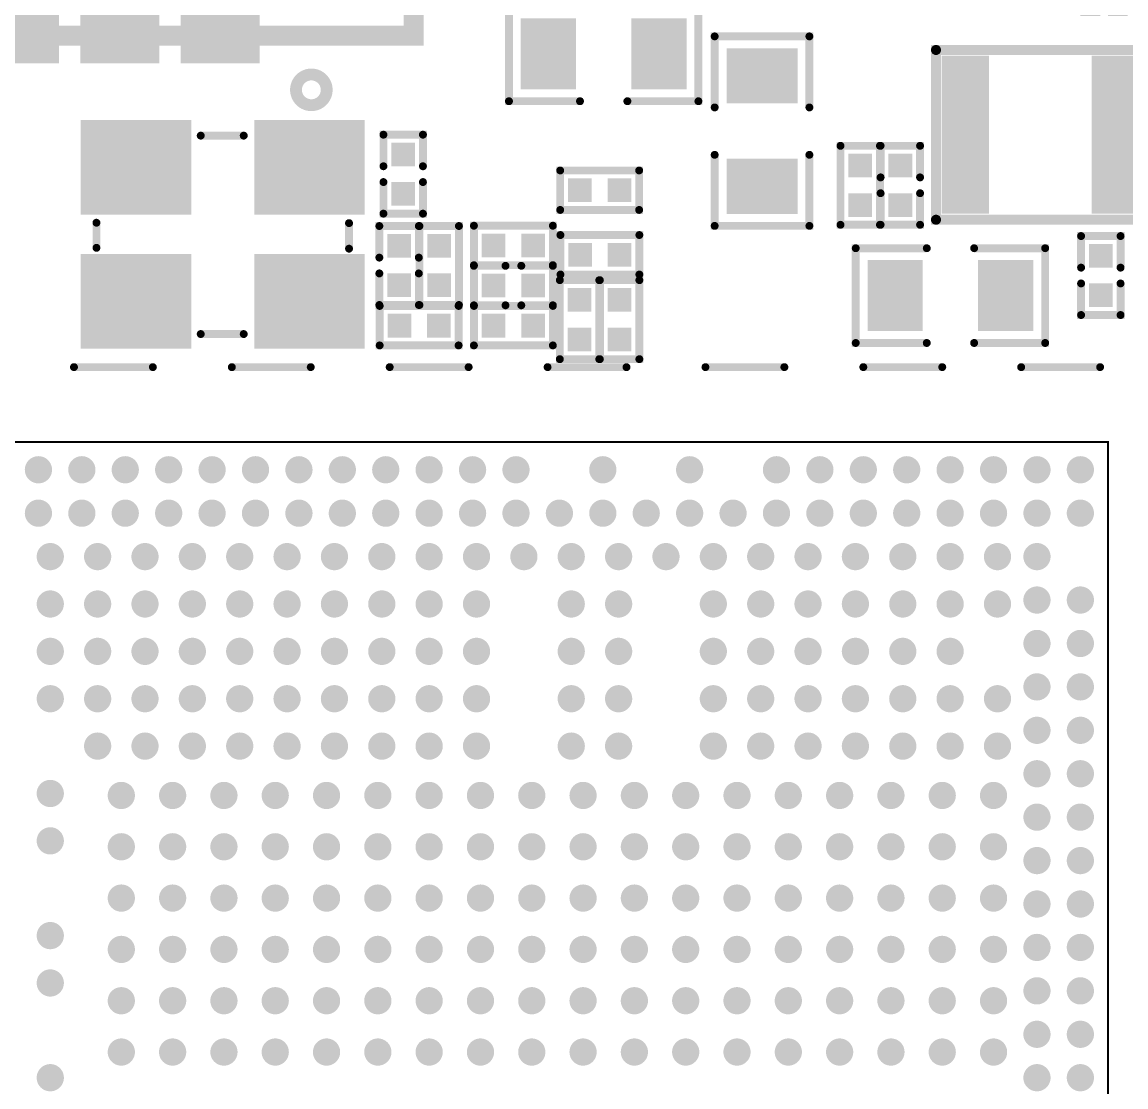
# Model space of a CAD drawing. Extents: x 109.4 to 149.6, y 97.5 to 152.5.
# Drawn here: x 124.38 to 138.36, y 124.86 to 138.34 of the extents above; entities that cross this region are included whole.
import ezdxf

# ---------------------------------------------------------------- set-up
doc = ezdxf.new("R2010")
doc.units = 0
doc.header["$MEASUREMENT"] = 0
doc.layers.get('0').update_dxf_attribs({"linetype": 'CONTINUOUS'})
for name, color, linetype in [('DRIL_NPLTE_THRU_01', 3, 'CONTINUOUS'), ('DRIL_NPLTE_THRU_02', 171, 'CONTINUOUS'), ('DRIL_NPLTE_THRU_03', 34, 'CONTINUOUS'), ('DRIL_NPLTE_THRU_04', 1, 'CONTINUOUS'), ('DRIL_NPLTE_THRU_05', 171, 'CONTINUOUS'), ('DRIL_NPLTE_THRU_06', 136, 'CONTINUOUS'), ('DRIL_NPLTE_THRU_07', 216, 'CONTINUOUS'), ('DRIL_NPLTE_THRU_08', 2, 'CONTINUOUS'), ('DRIL_NPLTE_THRU_09', 6, 'CONTINUOUS'), ('DRIL_NPLTE_THRU_10', 106, 'CONTINUOUS'), ('DRIL_NPLTE_THRU_11', 171, 'CONTINUOUS'), ('DRIL_NPLTE_THRU_12', 176, 'CONTINUOUS'), ('DRIL_PLTE_THRU_01', 3, 'CONTINUOUS'), ('DRIL_PLTE_THRU_02', 171, 'CONTINUOUS'), ('DRIL_PLTE_THRU_03', 34, 'CONTINUOUS'), ('DRIL_PLTE_THRU_04', 1, 'CONTINUOUS'), ('DRIL_PLTE_THRU_05', 171, 'CONTINUOUS'), ('DRIL_PLTE_THRU_06', 136, 'CONTINUOUS'), ('DRIL_PLTE_THRU_07', 216, 'CONTINUOUS'), ('DRIL_PLTE_THRU_08', 2, 'CONTINUOUS'), ('DRIL_PLTE_THRU_09', 6, 'CONTINUOUS'), ('DRIL_PLTE_THRU_10', 106, 'CONTINUOUS'), ('DRIL_PLTE_THRU_11', 171, 'CONTINUOUS'), ('DRIL_PLTE_THRU_12', 176, 'CONTINUOUS'), ('PADS_BOT', 5, 'CONTINUOUS'), ('PADS_INNER', 96, 'CONTINUOUS'), ('PADS_TOP', 96, 'CONTINUOUS'), ('PADS_XR_121', 254, 'CONTINUOUS'), ('PADS_XR_123', 3, 'CONTINUOUS'), ('PART_TOP_2DLINE_00', 254, 'CONTINUOUS'), ('PART_TOP_2DLINE_01', 254, 'CONTINUOUS'), ('PART_TOP_2DLINE_126', 253, 'CONTINUOUS'), ('PART_TOP_TEXT_126', 253, 'CONTINUOUS')]:
    doc.layers.add(name, color=color, linetype=linetype)
doc.styles.add('W0$254', font='simplex', dxfattribs={"width": 0.75})

# ---------------------------------------------------------------- blocks, each defined once
blk = doc.blocks.new('SMOOTH_0$254')
at = {"const_width": 0.127}
blk.add_lwpolyline([(-0.0635, 0, 1), (0.0635, 0, 1)], format="xyb", close=True, dxfattribs=at)
blk = doc.blocks.new('PART_BODY_TOP_717')
at = {"layer": 'PART_TOP_2DLINE_00', "const_width": 0.254}
blk.add_lwpolyline([(-6.1, -6.5), (-6.1, 6.5), (6.1, 6.5), (6.1, -6.5)], close=True, dxfattribs=at)
blk.add_lwpolyline([(-7.579, 4.179, 1), (-6.827, 4.179, 1)], format="xyb", close=True, dxfattribs=at)
at = {"layer": 'PART_TOP_2DLINE_00'}
for p in [(-6.1, 6.5), (6.1, 6.5), (-6.1, -6.5), (6.1, -6.5)]:
    blk.add_blockref('SMOOTH_0$254', p, dxfattribs=at)
blk = doc.blocks.new('DRIL_HOLE_0')
blk.add_lwpolyline([(0, 0, 1), (0, 0, 1)], format="xyb", close=True)
blk = doc.blocks.new('PAD_0')
blk.add_lwpolyline([(0, 0, 1), (0, 0, 1)], format="xyb", close=True)
blk = doc.blocks.new('PAD_3')
at = {"const_width": 1}
blk.add_lwpolyline([(-0.675, 0), (0.675, 0)], dxfattribs=at)
blk = doc.blocks.new('STK_TOP_124')
at = {"layer": 'DRIL_PLTE_THRU_01'}
blk.add_blockref('DRIL_HOLE_0', (0, 0), dxfattribs=at)
at = {"layer": 'DRIL_PLTE_THRU_02'}
blk.add_blockref('DRIL_HOLE_0', (0, 0), dxfattribs=at)
at = {"layer": 'DRIL_PLTE_THRU_03'}
blk.add_blockref('DRIL_HOLE_0', (0, 0), dxfattribs=at)
at = {"layer": 'DRIL_PLTE_THRU_04'}
blk.add_blockref('DRIL_HOLE_0', (0, 0), dxfattribs=at)
at = {"layer": 'DRIL_PLTE_THRU_05'}
blk.add_blockref('DRIL_HOLE_0', (0, 0), dxfattribs=at)
at = {"layer": 'DRIL_PLTE_THRU_06'}
blk.add_blockref('DRIL_HOLE_0', (0, 0), dxfattribs=at)
at = {"layer": 'DRIL_PLTE_THRU_07'}
blk.add_blockref('DRIL_HOLE_0', (0, 0), dxfattribs=at)
at = {"layer": 'DRIL_PLTE_THRU_08'}
blk.add_blockref('DRIL_HOLE_0', (0, 0), dxfattribs=at)
at = {"layer": 'DRIL_PLTE_THRU_09'}
blk.add_blockref('DRIL_HOLE_0', (0, 0), dxfattribs=at)
at = {"layer": 'DRIL_PLTE_THRU_10'}
blk.add_blockref('DRIL_HOLE_0', (0, 0), dxfattribs=at)
at = {"layer": 'DRIL_PLTE_THRU_11'}
blk.add_blockref('DRIL_HOLE_0', (0, 0), dxfattribs=at)
at = {"layer": 'DRIL_PLTE_THRU_12'}
blk.add_blockref('DRIL_HOLE_0', (0, 0), dxfattribs=at)
at = {"layer": 'PADS_BOT'}
blk.add_blockref('PAD_0', (0, 0), dxfattribs=at)
at = {"layer": 'PADS_INNER'}
blk.add_blockref('PAD_0', (0, 0), dxfattribs=at)
at = {"layer": 'PADS_TOP', "rotation": 90}
blk.add_blockref('PAD_3', (0, 0), dxfattribs=at)
blk = doc.blocks.new('SYM_TOP_19')
for name, p in [('PART_BODY_TOP_717', (0, 0)), ('STK_TOP_124', (1.11, -6.175)), ('STK_TOP_124', (2.38, -6.175)), ('STK_TOP_124', (3.65, -6.175))]:
    blk.add_blockref(name, p)
blk = doc.blocks.new('PART_TOP_3')
blk.add_blockref('SYM_TOP_19', (0, 0))
blk = doc.blocks.new('SMOOTH_0$1')
at = {"const_width": 0.05}
blk.add_lwpolyline([(-0.025, 0, 1), (0.025, 0, 1)], format="xyb", close=True, dxfattribs=at)
blk = doc.blocks.new('PART_BODY_TOP_727')
at = {"layer": 'PART_TOP_2DLINE_126', "const_width": 0.1}
for points in [[(-0.1, 0.25), (-0.5, 0.25), (-0.5, -0.25), (-0.1, -0.25)], [(0.1, 0.25), (0.5, 0.25), (0.5, -0.25), (0.1, -0.25)]]:
    blk.add_lwpolyline(points, dxfattribs=at)
at = {"layer": 'PART_TOP_2DLINE_126'}
for p in [(-0.5, 0.25), (-0.1, 0.25), (0.1, 0.25), (0.5, 0.25), (-0.5, -0.25), (-0.1, -0.25), (0.1, -0.25), (0.5, -0.25)]:
    blk.add_blockref('SMOOTH_0$1', p, dxfattribs=at)
blk = doc.blocks.new('PAD_12')
at = {"const_width": 0.3}
blk.add_lwpolyline([(-0.15, 0), (0.15, 0)], dxfattribs=at)
blk = doc.blocks.new('STK_TOP_25')
at = {"layer": 'DRIL_NPLTE_THRU_01'}
blk.add_blockref('DRIL_HOLE_0', (0, 0), dxfattribs=at)
at = {"layer": 'DRIL_NPLTE_THRU_02'}
blk.add_blockref('DRIL_HOLE_0', (0, 0), dxfattribs=at)
at = {"layer": 'DRIL_NPLTE_THRU_03'}
blk.add_blockref('DRIL_HOLE_0', (0, 0), dxfattribs=at)
at = {"layer": 'DRIL_NPLTE_THRU_04'}
blk.add_blockref('DRIL_HOLE_0', (0, 0), dxfattribs=at)
at = {"layer": 'DRIL_NPLTE_THRU_05'}
blk.add_blockref('DRIL_HOLE_0', (0, 0), dxfattribs=at)
at = {"layer": 'DRIL_NPLTE_THRU_06'}
blk.add_blockref('DRIL_HOLE_0', (0, 0), dxfattribs=at)
at = {"layer": 'DRIL_NPLTE_THRU_07'}
blk.add_blockref('DRIL_HOLE_0', (0, 0), dxfattribs=at)
at = {"layer": 'DRIL_NPLTE_THRU_08'}
blk.add_blockref('DRIL_HOLE_0', (0, 0), dxfattribs=at)
at = {"layer": 'DRIL_NPLTE_THRU_09'}
blk.add_blockref('DRIL_HOLE_0', (0, 0), dxfattribs=at)
at = {"layer": 'DRIL_NPLTE_THRU_10'}
blk.add_blockref('DRIL_HOLE_0', (0, 0), dxfattribs=at)
at = {"layer": 'DRIL_NPLTE_THRU_11'}
blk.add_blockref('DRIL_HOLE_0', (0, 0), dxfattribs=at)
at = {"layer": 'DRIL_NPLTE_THRU_12'}
blk.add_blockref('DRIL_HOLE_0', (0, 0), dxfattribs=at)
at = {"layer": 'PADS_BOT'}
blk.add_blockref('PAD_0', (0, 0), dxfattribs=at)
at = {"layer": 'PADS_INNER'}
blk.add_blockref('PAD_0', (0, 0), dxfattribs=at)
at = {"layer": 'PADS_TOP'}
blk.add_blockref('PAD_12', (0, 0), dxfattribs=at)
blk = doc.blocks.new('SYM_TOP_29')
for name, p in [('PART_BODY_TOP_727', (0, 0)), ('STK_TOP_25', (-0.25, 0)), ('STK_TOP_25', (0.25, 0))]:
    blk.add_blockref(name, p)
blk = doc.blocks.new('PART_TOP_36')
blk.add_blockref('SYM_TOP_29', (0, 0))
blk = doc.blocks.new('PART_TOP_130')
blk.add_blockref('SYM_TOP_29', (0, 0))
blk = doc.blocks.new('PART_TOP_131')
blk.add_blockref('SYM_TOP_29', (0, 0))
blk = doc.blocks.new('PART_TOP_145')
blk.add_blockref('SYM_TOP_29', (0, 0))
blk = doc.blocks.new('PART_TOP_213')
blk.add_blockref('SYM_TOP_29', (0, 0))
blk = doc.blocks.new('PART_BODY_TOP_729')
at = {"layer": 'PART_TOP_2DLINE_126', "const_width": 0.1}
for points in [[(-0.3, 0.6), (-1.2, 0.6), (-1.2, -0.6), (-0.3, -0.6)], [(0.3, -0.6), (1.2, -0.6), (1.2, 0.6), (0.3, 0.6)]]:
    blk.add_lwpolyline(points, dxfattribs=at)
at = {"layer": 'PART_TOP_2DLINE_126'}
for p in [(-1.2, 0.6), (-0.3, 0.6), (0.3, 0.6), (1.2, 0.6), (-1.2, -0.6), (-0.3, -0.6), (0.3, -0.6), (1.2, -0.6)]:
    blk.add_blockref('SMOOTH_0$1', p, dxfattribs=at)
blk = doc.blocks.new('PAD_14')
at = {"const_width": 0.7}
blk.add_lwpolyline([(-0.45, 0), (0.45, 0)], dxfattribs=at)
blk = doc.blocks.new('STK_TOP_10')
at = {"layer": 'DRIL_PLTE_THRU_01'}
blk.add_blockref('DRIL_HOLE_0', (0, 0), dxfattribs=at)
at = {"layer": 'DRIL_PLTE_THRU_02'}
blk.add_blockref('DRIL_HOLE_0', (0, 0), dxfattribs=at)
at = {"layer": 'DRIL_PLTE_THRU_03'}
blk.add_blockref('DRIL_HOLE_0', (0, 0), dxfattribs=at)
at = {"layer": 'DRIL_PLTE_THRU_04'}
blk.add_blockref('DRIL_HOLE_0', (0, 0), dxfattribs=at)
at = {"layer": 'DRIL_PLTE_THRU_05'}
blk.add_blockref('DRIL_HOLE_0', (0, 0), dxfattribs=at)
at = {"layer": 'DRIL_PLTE_THRU_06'}
blk.add_blockref('DRIL_HOLE_0', (0, 0), dxfattribs=at)
at = {"layer": 'DRIL_PLTE_THRU_07'}
blk.add_blockref('DRIL_HOLE_0', (0, 0), dxfattribs=at)
at = {"layer": 'DRIL_PLTE_THRU_08'}
blk.add_blockref('DRIL_HOLE_0', (0, 0), dxfattribs=at)
at = {"layer": 'DRIL_PLTE_THRU_09'}
blk.add_blockref('DRIL_HOLE_0', (0, 0), dxfattribs=at)
at = {"layer": 'DRIL_PLTE_THRU_10'}
blk.add_blockref('DRIL_HOLE_0', (0, 0), dxfattribs=at)
at = {"layer": 'DRIL_PLTE_THRU_11'}
blk.add_blockref('DRIL_HOLE_0', (0, 0), dxfattribs=at)
at = {"layer": 'DRIL_PLTE_THRU_12'}
blk.add_blockref('DRIL_HOLE_0', (0, 0), dxfattribs=at)
at = {"layer": 'PADS_BOT'}
blk.add_blockref('PAD_0', (0, 0), dxfattribs=at)
at = {"layer": 'PADS_INNER'}
blk.add_blockref('PAD_0', (0, 0), dxfattribs=at)
at = {"layer": 'PADS_TOP', "rotation": 90}
blk.add_blockref('PAD_14', (0, 0), dxfattribs=at)
blk = doc.blocks.new('SYM_TOP_31')
for name, p in [('STK_TOP_10', (-0.7, 0)), ('STK_TOP_10', (0.7, 0)), ('PART_BODY_TOP_729', (0, 0))]:
    blk.add_blockref(name, p)
blk = doc.blocks.new('PART_TOP_293')
blk.add_blockref('SYM_TOP_31', (0, 0))
blk = doc.blocks.new('PART_TOP_296')
blk.add_blockref('SYM_TOP_31', (0, 0))
blk = doc.blocks.new('PART_TOP_301')
blk.add_blockref('SYM_TOP_31', (0, 0))
blk = doc.blocks.new('SMOOTH_0$127')
at = {"const_width": 0.0635}
blk.add_lwpolyline([(-0.03175, 0, 1), (0.03175, 0, 1)], format="xyb", close=True, dxfattribs=at)
blk = doc.blocks.new('PART_BODY_TOP_731')
at = {"layer": 'PART_TOP_2DLINE_01', "const_width": 0.127}
blk.add_lwpolyline([(-1.326, 1.079), (1.326, 1.079), (1.326, -1.071), (-1.326, -1.071)], close=True, dxfattribs=at)
at = {"layer": 'PART_TOP_2DLINE_01'}
for p in [(-1.326, 1.079), (1.326, 1.079), (-1.326, -1.071), (1.326, -1.071)]:
    blk.add_blockref('SMOOTH_0$127', p, dxfattribs=at)
blk = doc.blocks.new('PAD_16')
at = {"const_width": 0.6}
blk.add_lwpolyline([(-1, 0), (1, 0)], dxfattribs=at)
blk = doc.blocks.new('STK_TOP_36')
at = {"layer": 'DRIL_PLTE_THRU_01'}
blk.add_blockref('DRIL_HOLE_0', (0, 0), dxfattribs=at)
at = {"layer": 'DRIL_PLTE_THRU_02'}
blk.add_blockref('DRIL_HOLE_0', (0, 0), dxfattribs=at)
at = {"layer": 'DRIL_PLTE_THRU_03'}
blk.add_blockref('DRIL_HOLE_0', (0, 0), dxfattribs=at)
at = {"layer": 'DRIL_PLTE_THRU_04'}
blk.add_blockref('DRIL_HOLE_0', (0, 0), dxfattribs=at)
at = {"layer": 'DRIL_PLTE_THRU_05'}
blk.add_blockref('DRIL_HOLE_0', (0, 0), dxfattribs=at)
at = {"layer": 'DRIL_PLTE_THRU_06'}
blk.add_blockref('DRIL_HOLE_0', (0, 0), dxfattribs=at)
at = {"layer": 'DRIL_PLTE_THRU_07'}
blk.add_blockref('DRIL_HOLE_0', (0, 0), dxfattribs=at)
at = {"layer": 'DRIL_PLTE_THRU_08'}
blk.add_blockref('DRIL_HOLE_0', (0, 0), dxfattribs=at)
at = {"layer": 'DRIL_PLTE_THRU_09'}
blk.add_blockref('DRIL_HOLE_0', (0, 0), dxfattribs=at)
at = {"layer": 'DRIL_PLTE_THRU_10'}
blk.add_blockref('DRIL_HOLE_0', (0, 0), dxfattribs=at)
at = {"layer": 'DRIL_PLTE_THRU_11'}
blk.add_blockref('DRIL_HOLE_0', (0, 0), dxfattribs=at)
at = {"layer": 'DRIL_PLTE_THRU_12'}
blk.add_blockref('DRIL_HOLE_0', (0, 0), dxfattribs=at)
at = {"layer": 'PADS_BOT'}
blk.add_blockref('PAD_0', (0, 0), dxfattribs=at)
at = {"layer": 'PADS_INNER'}
blk.add_blockref('PAD_0', (0, 0), dxfattribs=at)
at = {"layer": 'PADS_TOP', "rotation": 90}
blk.add_blockref('PAD_16', (0, 0), dxfattribs=at)
blk = doc.blocks.new('SYM_TOP_33')
for name, p in [('STK_TOP_36', (-0.953, 0.006)), ('STK_TOP_36', (0.947, 0.006)), ('PART_BODY_TOP_731', (0, 0))]:
    blk.add_blockref(name, p)
blk = doc.blocks.new('PART_TOP_320')
blk.add_blockref('SYM_TOP_33', (0, 0))
blk = doc.blocks.new('SMOOTH_0$100076')
at = {"const_width": 0.05}
blk.add_lwpolyline([(-0.025, 0, 1), (0.025, 0, 1)], format="xyb", close=True, dxfattribs=at)
blk = doc.blocks.new('PART_BODY_TOP_738')
at = {"layer": 'PART_TOP_2DLINE_126', "const_width": 0.1}
blk.add_lwpolyline([(-0.5, 0.25), (0.5, 0.25), (0.5, -0.25), (-0.5, -0.25)], close=True, dxfattribs=at)
at = {"layer": 'PART_TOP_2DLINE_126'}
for p in [(-0.5, 0.25), (0.5, 0.25), (-0.5, -0.25), (0.5, -0.25)]:
    blk.add_blockref('SMOOTH_0$100076', p, dxfattribs=at)
blk = doc.blocks.new('SYM_TOP_40')
for name, p in [('PART_BODY_TOP_738', (0, 0)), ('STK_TOP_25', (-0.25, 0)), ('STK_TOP_25', (0.25, 0))]:
    blk.add_blockref(name, p)
blk = doc.blocks.new('PART_TOP_375')
blk.add_blockref('SYM_TOP_40', (0, 0))
blk = doc.blocks.new('PART_TOP_378')
blk.add_blockref('SYM_TOP_40', (0, 0))
blk = doc.blocks.new('PART_TOP_379')
blk.add_blockref('SYM_TOP_40', (0, 0))
blk = doc.blocks.new('PART_TOP_380')
blk.add_blockref('SYM_TOP_40', (0, 0))
blk = doc.blocks.new('PART_TOP_381')
blk.add_blockref('SYM_TOP_40', (0, 0))
blk = doc.blocks.new('PART_TOP_388')
blk.add_blockref('SYM_TOP_40', (0, 0))
blk = doc.blocks.new('PART_TOP_391')
blk.add_blockref('SYM_TOP_40', (0, 0))
blk = doc.blocks.new('PART_TOP_435')
blk.add_blockref('SYM_TOP_40', (0, 0))
blk = doc.blocks.new('PART_TOP_512')
blk.add_blockref('SYM_TOP_40', (0, 0))
blk = doc.blocks.new('SMOOTH_0$0254')
at = {"const_width": 0.0127}
blk.add_lwpolyline([(-0.00635, 0, 1), (0.00635, 0, 1)], format="xyb", close=True, dxfattribs=at)
blk = doc.blocks.new('SMOOTH_0$0999993333')
at = {"const_width": 0.05}
blk.add_lwpolyline([(-0.025, 0, 1), (0.025, 0, 1)], format="xyb", close=True, dxfattribs=at)
blk = doc.blocks.new('PART_BODY_TOP_741')
at = {"layer": 'PART_TOP_2DLINE_01', "const_width": 0.1}
for points in [[(9, 3.5), (9, 4.5)], [(9, 1.5), (9, 2.5)], [(9, -0.5), (9, 0.5)], [(9, -2.5), (9, -1.5)], [(9, -4.5), (9, -3.5)], [(9, -6.5), (9, -5.5)], [(9, -8.5), (9, -7.5)]]:
    blk.add_lwpolyline(points, dxfattribs=at)
at = {"layer": 'PART_TOP_2DLINE_126', "const_width": 0.0254}
blk.add_lwpolyline([(-8.05, -8.6), (-8.05, 8.6), (8.05, 8.6), (8.05, -8.6)], close=True, dxfattribs=at)
blk.add_lwpolyline([(-8.05, -8.6), (-8.05, 8.6), (8.05, 8.6), (8.05, -8.6)], close=True, dxfattribs=at)
at = {"layer": 'PART_TOP_2DLINE_01'}
for p in [(9, 4.5), (9, 3.5), (9, 2.5), (9, 1.5), (9, 0.5), (9, -0.5), (9, -1.5), (9, -2.5), (9, -3.5), (9, -4.5), (9, -5.5), (9, -6.5), (9, -7.5), (9, -8.5)]:
    blk.add_blockref('SMOOTH_0$0999993333', p, dxfattribs=at)
at = {"layer": 'PART_TOP_2DLINE_126'}
blk.add_blockref('SMOOTH_0$0254', (8.05, -8.6), dxfattribs=at)
blk.add_blockref('SMOOTH_0$0254', (8.05, -8.6), dxfattribs=at)
blk = doc.blocks.new('PAD_24')
at = {"const_width": 0.172504}
blk.add_lwpolyline([(0, -0.086252, 1), (0, 0.086252, 1)], format="xyb", close=True, dxfattribs=at)
blk = doc.blocks.new('PAD_25')
at = {"const_width": 0.122504}
blk.add_lwpolyline([(0, -0.061252, 1), (0, 0.061252, 1)], format="xyb", close=True, dxfattribs=at)
blk = doc.blocks.new('STK_TOP_27')
at = {"layer": 'DRIL_PLTE_THRU_01'}
blk.add_blockref('DRIL_HOLE_0', (0, 0), dxfattribs=at)
at = {"layer": 'DRIL_PLTE_THRU_02'}
blk.add_blockref('DRIL_HOLE_0', (0, 0), dxfattribs=at)
at = {"layer": 'DRIL_PLTE_THRU_03'}
blk.add_blockref('DRIL_HOLE_0', (0, 0), dxfattribs=at)
at = {"layer": 'DRIL_PLTE_THRU_04'}
blk.add_blockref('DRIL_HOLE_0', (0, 0), dxfattribs=at)
at = {"layer": 'DRIL_PLTE_THRU_05'}
blk.add_blockref('DRIL_HOLE_0', (0, 0), dxfattribs=at)
at = {"layer": 'DRIL_PLTE_THRU_06'}
blk.add_blockref('DRIL_HOLE_0', (0, 0), dxfattribs=at)
at = {"layer": 'DRIL_PLTE_THRU_07'}
blk.add_blockref('DRIL_HOLE_0', (0, 0), dxfattribs=at)
at = {"layer": 'DRIL_PLTE_THRU_08'}
blk.add_blockref('DRIL_HOLE_0', (0, 0), dxfattribs=at)
at = {"layer": 'DRIL_PLTE_THRU_09'}
blk.add_blockref('DRIL_HOLE_0', (0, 0), dxfattribs=at)
at = {"layer": 'DRIL_PLTE_THRU_10'}
blk.add_blockref('DRIL_HOLE_0', (0, 0), dxfattribs=at)
at = {"layer": 'DRIL_PLTE_THRU_11'}
blk.add_blockref('DRIL_HOLE_0', (0, 0), dxfattribs=at)
at = {"layer": 'DRIL_PLTE_THRU_12'}
blk.add_blockref('DRIL_HOLE_0', (0, 0), dxfattribs=at)
at = {"layer": 'PADS_BOT'}
blk.add_blockref('PAD_0', (0, 0), dxfattribs=at)
at = {"layer": 'PADS_INNER'}
blk.add_blockref('PAD_0', (0, 0), dxfattribs=at)
at = {"layer": 'PADS_TOP'}
blk.add_blockref('PAD_25', (0, 0), dxfattribs=at)
at = {"layer": 'PADS_XR_121'}
blk.add_blockref('PAD_24', (0, 0), dxfattribs=at)
at = {"layer": 'PADS_XR_123'}
blk.add_blockref('PAD_25', (0, 0), dxfattribs=at)
blk = doc.blocks.new('SYM_TOP_43')
for name, p in [('PART_BODY_TOP_741', (0, 0)), ('STK_TOP_27', (7.15, 4.95)), ('STK_TOP_27', (7.7, 4.95)), ('STK_TOP_27', (0, 4.8)), ('STK_TOP_27', (1.2, 4.8)), ('STK_TOP_27', (1.8, 4.8)), ('STK_TOP_27', (3, 4.8)), ('STK_TOP_27', (3.6, 4.8)), ('STK_TOP_27', (4.8, 4.8)), ('STK_TOP_27', (5.4, 4.8)), ('STK_TOP_27', (6, 4.8)), ('STK_TOP_27', (6.6, 4.8)), ('STK_TOP_27', (7.15, 4.4)), ('STK_TOP_27', (7.7, 4.4)), ('STK_TOP_27', (4.2, 4.2)), ('STK_TOP_27', (4.8, 4.2)), ('STK_TOP_27', (5.4, 4.2)), ('STK_TOP_27', (6, 4.2)), ('STK_TOP_27', (6.6, 4.2)), ('STK_TOP_27', (0.325, 3.9)), ('STK_TOP_27', (0.975, 3.9)), ('STK_TOP_27', (1.625, 3.9)), ('STK_TOP_27', (2.275, 3.9)), ('STK_TOP_27', (2.925, 3.9)), ('STK_TOP_27', (3.575, 3.9)), ('STK_TOP_27', (7.15, 3.85)), ('STK_TOP_27', (7.7, 3.85)), ('STK_TOP_27', (4.2, 3.6)), ('STK_TOP_27', (4.8, 3.6)), ('STK_TOP_27', (5.4, 3.6)), ('STK_TOP_27', (6, 3.6)), ('STK_TOP_27', (6.6, 3.6)), ('STK_TOP_27', (0.325, 3.25)), ('STK_TOP_27', (0.975, 3.25)), ('STK_TOP_27', (1.625, 3.25)), ('STK_TOP_27', (2.275, 3.25)), ('STK_TOP_27', (2.925, 3.25)), ('STK_TOP_27', (3.575, 3.25)), ('STK_TOP_27', (7.15, 3.3)), ('STK_TOP_27', (7.7, 3.3)), ('STK_TOP_27', (4.2, 3)), ('STK_TOP_27', (4.8, 3)), ('STK_TOP_27', (5.4, 3)), ('STK_TOP_27', (6, 3)), ('STK_TOP_27', (6.6, 3)), ('STK_TOP_27', (7.15, 2.75)), ('STK_TOP_27', (7.7, 2.75)), ('STK_TOP_27', (0.325, 2.6)), ('STK_TOP_27', (0.975, 2.6)), ('STK_TOP_27', (1.625, 2.6)), ('STK_TOP_27', (2.275, 2.6)), ('STK_TOP_27', (2.925, 2.6)), ('STK_TOP_27', (3.575, 2.6)), ('STK_TOP_27', (4.2, 2.4)), ('STK_TOP_27', (4.8, 2.4)), ('STK_TOP_27', (5.4, 2.4)), ('STK_TOP_27', (6, 2.4)), ('STK_TOP_27', (6.6, 2.4)), ('STK_TOP_27', (7.15, 2.2)), ('STK_TOP_27', (7.7, 2.2)), ('STK_TOP_27', (0.325, 1.95)), ('STK_TOP_27', (0.975, 1.95)), ('STK_TOP_27', (1.625, 1.95)), ('STK_TOP_27', (2.275, 1.95)), ('STK_TOP_27', (2.925, 1.95)), ('STK_TOP_27', (3.575, 1.95)), ('STK_TOP_27', (4.2, 1.8)), ('STK_TOP_27', (4.8, 1.8)), ('STK_TOP_27', (5.4, 1.8)), ('STK_TOP_27', (6, 1.8)), ('STK_TOP_27', (6.6, 1.8)), ('STK_TOP_27', (7.15, 1.65)), ('STK_TOP_27', (7.7, 1.65)), ('STK_TOP_27', (0.325, 1.3)), ('STK_TOP_27', (0.975, 1.3)), ('STK_TOP_27', (1.625, 1.3)), ('STK_TOP_27', (2.275, 1.3)), ('STK_TOP_27', (2.925, 1.3)), ('STK_TOP_27', (3.575, 1.3)), ('STK_TOP_27', (4.2, 1.2)), ('STK_TOP_27', (4.8, 1.2)), ('STK_TOP_27', (5.4, 1.2)), ('STK_TOP_27', (6, 1.2)), ('STK_TOP_27', (6.6, 1.2)), ('STK_TOP_27', (7.15, 1.1)), ('STK_TOP_27', (7.7, 1.1)), ('STK_TOP_27', (0.325, 0.65)), ('STK_TOP_27', (0.975, 0.65)), ('STK_TOP_27', (1.625, 0.65)), ('STK_TOP_27', (2.275, 0.65)), ('STK_TOP_27', (2.925, 0.65)), ('STK_TOP_27', (3.575, 0.65)), ('STK_TOP_27', (4.2, 0.6)), ('STK_TOP_27', (4.8, 0.6)), ('STK_TOP_27', (5.4, 0.6)), ('STK_TOP_27', (6, 0.6)), ('STK_TOP_27', (6.6, 0.6)), ('STK_TOP_27', (7.15, 0.55)), ('STK_TOP_27', (7.7, 0.55)), ('STK_TOP_27', (0.325, 0)), ('STK_TOP_27', (0.975, 0)), ('STK_TOP_27', (1.625, 0)), ('STK_TOP_27', (2.275, 0)), ('STK_TOP_27', (2.925, 0)), ('STK_TOP_27', (3.575, 0)), ('STK_TOP_27', (4.2, 0)), ('STK_TOP_27', (4.8, 0)), ('STK_TOP_27', (5.4, 0)), ('STK_TOP_27', (6, 0)), ('STK_TOP_27', (6.6, 0)), ('STK_TOP_27', (7.15, 0)), ('STK_TOP_27', (7.7, 0)), ('STK_TOP_27', (7.15, -0.55)), ('STK_TOP_27', (7.7, -0.55)), ('STK_TOP_27', (0.325, -0.65)), ('STK_TOP_27', (0.975, -0.65)), ('STK_TOP_27', (1.625, -0.65)), ('STK_TOP_27', (2.275, -0.65)), ('STK_TOP_27', (2.925, -0.65)), ('STK_TOP_27', (3.575, -0.65)), ('STK_TOP_27', (4.2, -0.6)), ('STK_TOP_27', (4.8, -0.6)), ('STK_TOP_27', (5.4, -0.6)), ('STK_TOP_27', (6, -0.6)), ('STK_TOP_27', (6.6, -0.6)), ('STK_TOP_27', (7.15, -1.1)), ('STK_TOP_27', (7.7, -1.1)), ('STK_TOP_27', (6.6, -1.2)), ('STK_TOP_27', (0.325, -1.3)), ('STK_TOP_27', (0.975, -1.3)), ('STK_TOP_27', (1.625, -1.3)), ('STK_TOP_27', (2.275, -1.3)), ('STK_TOP_27', (2.925, -1.3)), ('STK_TOP_27', (3.575, -1.3)), ('STK_TOP_27', (7.15, -1.65)), ('STK_TOP_27', (4.2, -1.8)), ('STK_TOP_27', (4.8, -1.8)), ('STK_TOP_27', (5.4, -1.8)), ('STK_TOP_27', (6, -1.8)), ('STK_TOP_27', (6.6, -1.8)), ('STK_TOP_27', (0.325, -1.95)), ('STK_TOP_27', (0.975, -1.95)), ('STK_TOP_27', (1.625, -1.95)), ('STK_TOP_27', (2.275, -1.95)), ('STK_TOP_27', (2.925, -1.95)), ('STK_TOP_27', (3.575, -1.95)), ('STK_TOP_27', (7.15, -2.2)), ('STK_TOP_27', (7.7, -2.2)), ('STK_TOP_27', (4.2, -2.4)), ('STK_TOP_27', (4.8, -2.4)), ('STK_TOP_27', (5.4, -2.4)), ('STK_TOP_27', (6, -2.4)), ('STK_TOP_27', (6.6, -2.4)), ('STK_TOP_27', (0.325, -2.6)), ('STK_TOP_27', (0.975, -2.6)), ('STK_TOP_27', (1.625, -2.6)), ('STK_TOP_27', (2.275, -2.6)), ('STK_TOP_27', (2.925, -2.6)), ('STK_TOP_27', (3.575, -2.6)), ('STK_TOP_27', (7.15, -2.75)), ('STK_TOP_27', (6.6, -3)), ('STK_TOP_27', (0.325, -3.25)), ('STK_TOP_27', (0.975, -3.25)), ('STK_TOP_27', (1.625, -3.25)), ('STK_TOP_27', (2.275, -3.25)), ('STK_TOP_27', (2.925, -3.25)), ('STK_TOP_27', (3.575, -3.25)), ('STK_TOP_27', (7.15, -3.3)), ('STK_TOP_27', (7.7, -3.3)), ('STK_TOP_27', (4.2, -3.6)), ('STK_TOP_27', (4.8, -3.6)), ('STK_TOP_27', (5.4, -3.6)), ('STK_TOP_27', (6, -3.6)), ('STK_TOP_27', (6.6, -3.6)), ('STK_TOP_27', (0.325, -3.9)), ('STK_TOP_27', (0.975, -3.9)), ('STK_TOP_27', (1.625, -3.9)), ('STK_TOP_27', (2.275, -3.9)), ('STK_TOP_27', (2.925, -3.9)), ('STK_TOP_27', (3.575, -3.9)), ('STK_TOP_27', (7.15, -3.85)), ('STK_TOP_27', (4.2, -4.2)), ('STK_TOP_27', (4.8, -4.2)), ('STK_TOP_27', (5.4, -4.2)), ('STK_TOP_27', (6, -4.2)), ('STK_TOP_27', (6.6, -4.2)), ('STK_TOP_27', (7.15, -4.4)), ('STK_TOP_27', (7.7, -4.4)), ('STK_TOP_27', (0.325, -4.55)), ('STK_TOP_27', (0.975, -4.55)), ('STK_TOP_27', (1.625, -4.55)), ('STK_TOP_27', (2.275, -4.55)), ('STK_TOP_27', (2.925, -4.55)), ('STK_TOP_27', (3.575, -4.55)), ('STK_TOP_27', (4.2, -4.8)), ('STK_TOP_27', (4.8, -4.8)), ('STK_TOP_27', (5.4, -4.8)), ('STK_TOP_27', (6, -4.8)), ('STK_TOP_27', (6.6, -4.8)), ('STK_TOP_27', (7.15, -4.95)), ('STK_TOP_27', (7.7, -4.95)), ('STK_TOP_27', (0.325, -5.2)), ('STK_TOP_27', (0.975, -5.2)), ('STK_TOP_27', (1.625, -5.2)), ('STK_TOP_27', (2.275, -5.2)), ('STK_TOP_27', (2.925, -5.2)), ('STK_TOP_27', (3.575, -5.2)), ('STK_TOP_27', (4.2, -5.4)), ('STK_TOP_27', (4.8, -5.4)), ('STK_TOP_27', (5.4, -5.4)), ('STK_TOP_27', (6, -5.4)), ('STK_TOP_27', (6.6, -5.4)), ('STK_TOP_27', (7.15, -5.5)), ('STK_TOP_27', (7.7, -5.5)), ('STK_TOP_27', (0.325, -5.85)), ('STK_TOP_27', (0.975, -5.85)), ('STK_TOP_27', (1.625, -5.85)), ('STK_TOP_27', (2.275, -5.85)), ('STK_TOP_27', (2.925, -5.85)), ('STK_TOP_27', (3.575, -5.85)), ('STK_TOP_27', (4.2, -6)), ('STK_TOP_27', (4.8, -6)), ('STK_TOP_27', (5.4, -6)), ('STK_TOP_27', (6, -6)), ('STK_TOP_27', (6.6, -6)), ('STK_TOP_27', (7.15, -6.05)), ('STK_TOP_27', (7.7, -6.05)), ('STK_TOP_27', (0.325, -6.5)), ('STK_TOP_27', (0.975, -6.5)), ('STK_TOP_27', (1.625, -6.5)), ('STK_TOP_27', (2.275, -6.5)), ('STK_TOP_27', (2.925, -6.5)), ('STK_TOP_27', (3.575, -6.5)), ('STK_TOP_27', (4.2, -6.6)), ('STK_TOP_27', (4.8, -6.6)), ('STK_TOP_27', (5.4, -6.6)), ('STK_TOP_27', (6, -6.6)), ('STK_TOP_27', (6.6, -6.6)), ('STK_TOP_27', (7.15, -6.6)), ('STK_TOP_27', (7.7, -6.6)), ('STK_TOP_27', (0.325, -7.15)), ('STK_TOP_27', (0.975, -7.15)), ('STK_TOP_27', (1.625, -7.15)), ('STK_TOP_27', (2.275, -7.15)), ('STK_TOP_27', (2.925, -7.15)), ('STK_TOP_27', (3.575, -7.15)), ('STK_TOP_27', (7.15, -7.15)), ('STK_TOP_27', (7.7, -7.15)), ('STK_TOP_27', (4.2, -7.2)), ('STK_TOP_27', (4.8, -7.2)), ('STK_TOP_27', (6, -7.2)), ('STK_TOP_27', (6.6, -7.2)), ('STK_TOP_27', (0, -7.7)), ('STK_TOP_27', (0.55, -7.7)), ('STK_TOP_27', (1.1, -7.7)), ('STK_TOP_27', (1.65, -7.7)), ('STK_TOP_27', (2.2, -7.7)), ('STK_TOP_27', (2.75, -7.7)), ('STK_TOP_27', (3.3, -7.7)), ('STK_TOP_27', (3.85, -7.7)), ('STK_TOP_27', (4.4, -7.7)), ('STK_TOP_27', (4.95, -7.7)), ('STK_TOP_27', (5.5, -7.7)), ('STK_TOP_27', (6.05, -7.7)), ('STK_TOP_27', (6.6, -7.7)), ('STK_TOP_27', (7.15, -7.7)), ('STK_TOP_27', (7.7, -7.7)), ('STK_TOP_27', (0, -8.25)), ('STK_TOP_27', (0.55, -8.25)), ('STK_TOP_27', (1.1, -8.25)), ('STK_TOP_27', (1.65, -8.25)), ('STK_TOP_27', (2.2, -8.25)), ('STK_TOP_27', (2.75, -8.25)), ('STK_TOP_27', (3.3, -8.25)), ('STK_TOP_27', (3.85, -8.25)), ('STK_TOP_27', (4.4, -8.25)), ('STK_TOP_27', (4.95, -8.25)), ('STK_TOP_27', (5.5, -8.25)), ('STK_TOP_27', (6.05, -8.25)), ('STK_TOP_27', (7.15, -8.25)), ('STK_TOP_27', (7.7, -8.25))]:
    blk.add_blockref(name, p)
blk = doc.blocks.new('PART_TOP_592')
blk.add_blockref('SYM_TOP_43', (0, 0))
blk = doc.blocks.new('SMOOTH_0$150114')
at = {"const_width": 0.075057}
blk.add_lwpolyline([(-0.037528, 0, 1), (0.037528, 0, 1)], format="xyb", close=True, dxfattribs=at)
blk = doc.blocks.new('PART_BODY_TOP_745')
at = {"layer": 'PART_TOP_2DLINE_00', "const_width": 0.15}
blk.add_lwpolyline([(-4.327, 4, 1), (-3.673, 4, 1)], format="xyb", close=True, dxfattribs=at)
blk.add_lwpolyline([(-3.5, 3.5), (3.5, 3.5), (3.5, -3.5), (-3.5, -3.5)], close=True, dxfattribs=at)
at = {"layer": 'PART_TOP_2DLINE_00'}
for p in [(-3.5, 3.5), (3.5, 3.5), (-3.5, -3.5), (3.5, -3.5)]:
    blk.add_blockref('SMOOTH_0$150114', p, dxfattribs=at)
blk = doc.blocks.new('PAD_30')
at = {"const_width": 0.25}
blk.add_lwpolyline([(-0.45, 0), (0.45, 0)], dxfattribs=at)
blk = doc.blocks.new('PAD_31')
at = {"const_width": 0.15}
blk.add_lwpolyline([(-0.4, 0), (0.4, 0)], dxfattribs=at)
blk = doc.blocks.new('STK_TOP_37')
at = {"layer": 'DRIL_PLTE_THRU_01'}
blk.add_blockref('DRIL_HOLE_0', (0, 0), dxfattribs=at)
at = {"layer": 'DRIL_PLTE_THRU_02'}
blk.add_blockref('DRIL_HOLE_0', (0, 0), dxfattribs=at)
at = {"layer": 'DRIL_PLTE_THRU_03'}
blk.add_blockref('DRIL_HOLE_0', (0, 0), dxfattribs=at)
at = {"layer": 'DRIL_PLTE_THRU_04'}
blk.add_blockref('DRIL_HOLE_0', (0, 0), dxfattribs=at)
at = {"layer": 'DRIL_PLTE_THRU_05'}
blk.add_blockref('DRIL_HOLE_0', (0, 0), dxfattribs=at)
at = {"layer": 'DRIL_PLTE_THRU_06'}
blk.add_blockref('DRIL_HOLE_0', (0, 0), dxfattribs=at)
at = {"layer": 'DRIL_PLTE_THRU_07'}
blk.add_blockref('DRIL_HOLE_0', (0, 0), dxfattribs=at)
at = {"layer": 'DRIL_PLTE_THRU_08'}
blk.add_blockref('DRIL_HOLE_0', (0, 0), dxfattribs=at)
at = {"layer": 'DRIL_PLTE_THRU_09'}
blk.add_blockref('DRIL_HOLE_0', (0, 0), dxfattribs=at)
at = {"layer": 'DRIL_PLTE_THRU_10'}
blk.add_blockref('DRIL_HOLE_0', (0, 0), dxfattribs=at)
at = {"layer": 'DRIL_PLTE_THRU_11'}
blk.add_blockref('DRIL_HOLE_0', (0, 0), dxfattribs=at)
at = {"layer": 'DRIL_PLTE_THRU_12'}
blk.add_blockref('DRIL_HOLE_0', (0, 0), dxfattribs=at)
at = {"layer": 'PADS_BOT'}
blk.add_blockref('PAD_0', (0, 0), dxfattribs=at)
at = {"layer": 'PADS_INNER'}
blk.add_blockref('PAD_0', (0, 0), dxfattribs=at)
at = {"layer": 'PADS_TOP'}
blk.add_blockref('PAD_31', (0, 0), dxfattribs=at)
at = {"layer": 'PADS_XR_121'}
blk.add_blockref('PAD_30', (0, 0), dxfattribs=at)
at = {"layer": 'PADS_XR_123'}
blk.add_blockref('PAD_31', (0, 0), dxfattribs=at)
blk = doc.blocks.new('STK_TOP_38')
at = {"layer": 'DRIL_PLTE_THRU_01'}
blk.add_blockref('DRIL_HOLE_0', (0, 0), dxfattribs=at)
at = {"layer": 'DRIL_PLTE_THRU_02'}
blk.add_blockref('DRIL_HOLE_0', (0, 0), dxfattribs=at)
at = {"layer": 'DRIL_PLTE_THRU_03'}
blk.add_blockref('DRIL_HOLE_0', (0, 0), dxfattribs=at)
at = {"layer": 'DRIL_PLTE_THRU_04'}
blk.add_blockref('DRIL_HOLE_0', (0, 0), dxfattribs=at)
at = {"layer": 'DRIL_PLTE_THRU_05'}
blk.add_blockref('DRIL_HOLE_0', (0, 0), dxfattribs=at)
at = {"layer": 'DRIL_PLTE_THRU_06'}
blk.add_blockref('DRIL_HOLE_0', (0, 0), dxfattribs=at)
at = {"layer": 'DRIL_PLTE_THRU_07'}
blk.add_blockref('DRIL_HOLE_0', (0, 0), dxfattribs=at)
at = {"layer": 'DRIL_PLTE_THRU_08'}
blk.add_blockref('DRIL_HOLE_0', (0, 0), dxfattribs=at)
at = {"layer": 'DRIL_PLTE_THRU_09'}
blk.add_blockref('DRIL_HOLE_0', (0, 0), dxfattribs=at)
at = {"layer": 'DRIL_PLTE_THRU_10'}
blk.add_blockref('DRIL_HOLE_0', (0, 0), dxfattribs=at)
at = {"layer": 'DRIL_PLTE_THRU_11'}
blk.add_blockref('DRIL_HOLE_0', (0, 0), dxfattribs=at)
at = {"layer": 'DRIL_PLTE_THRU_12'}
blk.add_blockref('DRIL_HOLE_0', (0, 0), dxfattribs=at)
at = {"layer": 'PADS_BOT'}
blk.add_blockref('PAD_0', (0, 0), dxfattribs=at)
at = {"layer": 'PADS_INNER'}
blk.add_blockref('PAD_0', (0, 0), dxfattribs=at)
at = {"layer": 'PADS_TOP', "rotation": 90}
blk.add_blockref('PAD_31', (0, 0), dxfattribs=at)
at = {"layer": 'PADS_XR_121', "rotation": 90}
blk.add_blockref('PAD_30', (0, 0), dxfattribs=at)
at = {"layer": 'PADS_XR_123', "rotation": 90}
blk.add_blockref('PAD_31', (0, 0), dxfattribs=at)
blk = doc.blocks.new('PAD_32')
at = {"const_width": 5.59}
blk.add_lwpolyline([(-2.795, 0), (2.795, 0)], dxfattribs=at)
blk = doc.blocks.new('PAD_33')
at = {"const_width": 5.49}
blk.add_lwpolyline([(-2.745, 0), (2.745, 0)], dxfattribs=at)
blk = doc.blocks.new('STK_TOP_39')
at = {"layer": 'DRIL_PLTE_THRU_01'}
blk.add_blockref('DRIL_HOLE_0', (0, 0), dxfattribs=at)
at = {"layer": 'DRIL_PLTE_THRU_02'}
blk.add_blockref('DRIL_HOLE_0', (0, 0), dxfattribs=at)
at = {"layer": 'DRIL_PLTE_THRU_03'}
blk.add_blockref('DRIL_HOLE_0', (0, 0), dxfattribs=at)
at = {"layer": 'DRIL_PLTE_THRU_04'}
blk.add_blockref('DRIL_HOLE_0', (0, 0), dxfattribs=at)
at = {"layer": 'DRIL_PLTE_THRU_05'}
blk.add_blockref('DRIL_HOLE_0', (0, 0), dxfattribs=at)
at = {"layer": 'DRIL_PLTE_THRU_06'}
blk.add_blockref('DRIL_HOLE_0', (0, 0), dxfattribs=at)
at = {"layer": 'DRIL_PLTE_THRU_07'}
blk.add_blockref('DRIL_HOLE_0', (0, 0), dxfattribs=at)
at = {"layer": 'DRIL_PLTE_THRU_08'}
blk.add_blockref('DRIL_HOLE_0', (0, 0), dxfattribs=at)
at = {"layer": 'DRIL_PLTE_THRU_09'}
blk.add_blockref('DRIL_HOLE_0', (0, 0), dxfattribs=at)
at = {"layer": 'DRIL_PLTE_THRU_10'}
blk.add_blockref('DRIL_HOLE_0', (0, 0), dxfattribs=at)
at = {"layer": 'DRIL_PLTE_THRU_11'}
blk.add_blockref('DRIL_HOLE_0', (0, 0), dxfattribs=at)
at = {"layer": 'DRIL_PLTE_THRU_12'}
blk.add_blockref('DRIL_HOLE_0', (0, 0), dxfattribs=at)
at = {"layer": 'PADS_BOT'}
blk.add_blockref('PAD_0', (0, 0), dxfattribs=at)
at = {"layer": 'PADS_INNER'}
blk.add_blockref('PAD_0', (0, 0), dxfattribs=at)
at = {"layer": 'PADS_TOP'}
blk.add_blockref('PAD_33', (0, 0), dxfattribs=at)
at = {"layer": 'PADS_XR_121'}
blk.add_blockref('PAD_32', (0, 0), dxfattribs=at)
at = {"layer": 'PADS_XR_123'}
blk.add_blockref('PAD_33', (0, 0), dxfattribs=at)
blk = doc.blocks.new('SYM_TOP_47')
for name, p in [('PART_BODY_TOP_745', (0, 0)), ('STK_TOP_38', (-2.8, 3.5)), ('STK_TOP_38', (-2.45, 3.5)), ('STK_TOP_38', (-2.1, 3.5)), ('STK_TOP_38', (-1.75, 3.5)), ('STK_TOP_38', (-1.4, 3.5)), ('STK_TOP_38', (-1.05, 3.5)), ('STK_TOP_38', (-0.7, 3.5)), ('STK_TOP_38', (-0.35, 3.5)), ('STK_TOP_38', (0, 3.5)), ('STK_TOP_38', (0.35, 3.5)), ('STK_TOP_38', (0.7, 3.5)), ('STK_TOP_38', (1.05, 3.5)), ('STK_TOP_38', (1.4, 3.5)), ('STK_TOP_38', (1.75, 3.5)), ('STK_TOP_38', (2.1, 3.5)), ('STK_TOP_38', (2.45, 3.5)), ('STK_TOP_38', (2.8, 3.5)), ('STK_TOP_37', (-3.5, 2.8)), ('STK_TOP_37', (3.5, 2.8)), ('STK_TOP_39', (0, 0)), ('STK_TOP_37', (-3.5, 2.45)), ('STK_TOP_37', (3.5, 2.45)), ('STK_TOP_37', (-3.5, 2.1)), ('STK_TOP_37', (3.5, 2.1)), ('STK_TOP_37', (-3.5, 1.75)), ('STK_TOP_37', (3.5, 1.75)), ('STK_TOP_37', (-3.5, 1.4)), ('STK_TOP_37', (3.5, 1.4)), ('STK_TOP_37', (-3.5, 1.05)), ('STK_TOP_37', (3.5, 1.05)), ('STK_TOP_37', (-3.5, 0.7)), ('STK_TOP_37', (3.5, 0.7)), ('STK_TOP_37', (-3.5, 0.35)), ('STK_TOP_37', (3.5, 0.35)), ('STK_TOP_37', (-3.5, 0)), ('STK_TOP_37', (3.5, 0)), ('STK_TOP_37', (-3.5, -0.35)), ('STK_TOP_37', (3.5, -0.35)), ('STK_TOP_37', (-3.5, -0.7)), ('STK_TOP_37', (3.5, -0.7)), ('STK_TOP_37', (-3.5, -1.05)), ('STK_TOP_37', (3.5, -1.05)), ('STK_TOP_37', (-3.5, -1.4)), ('STK_TOP_37', (3.5, -1.4)), ('STK_TOP_37', (-3.5, -1.75)), ('STK_TOP_37', (3.5, -1.75)), ('STK_TOP_37', (-3.5, -2.1)), ('STK_TOP_37', (3.5, -2.1)), ('STK_TOP_37', (-3.5, -2.45)), ('STK_TOP_37', (3.5, -2.45)), ('STK_TOP_37', (-3.5, -2.8)), ('STK_TOP_37', (3.5, -2.8)), ('STK_TOP_38', (-2.8, -3.5)), ('STK_TOP_38', (-2.45, -3.5)), ('STK_TOP_38', (-2.1, -3.5)), ('STK_TOP_38', (-1.75, -3.5)), ('STK_TOP_38', (-1.4, -3.5)), ('STK_TOP_38', (-1.05, -3.5)), ('STK_TOP_38', (-0.7, -3.5)), ('STK_TOP_38', (-0.35, -3.5)), ('STK_TOP_38', (0, -3.5)), ('STK_TOP_38', (0.35, -3.5)), ('STK_TOP_38', (0.7, -3.5)), ('STK_TOP_38', (1.05, -3.5)), ('STK_TOP_38', (1.4, -3.5)), ('STK_TOP_38', (1.75, -3.5)), ('STK_TOP_38', (2.1, -3.5)), ('STK_TOP_38', (2.45, -3.5)), ('STK_TOP_38', (2.8, -3.5))]:
    blk.add_blockref(name, p)
blk = doc.blocks.new('PART_TOP_596')
blk.add_blockref('SYM_TOP_47', (0, 0))
blk = doc.blocks.new('SMOOTH_0$1001')
at = {"const_width": 0.05}
blk.add_lwpolyline([(-0.025, 0, 1), (0.025, 0, 1)], format="xyb", close=True, dxfattribs=at)
blk = doc.blocks.new('PART_BODY_TOP_746')
at = {"layer": 'PART_TOP_2DLINE_126', "const_width": 0.1}
for points in [[(-0.266, 1.263), (0.279, 1.263)], [(-1.6, 0.182), (-1.6, -0.142)], [(1.6, 0.171), (1.6, -0.147)], [(-0.266, -1.25), (0.279, -1.25)]]:
    blk.add_lwpolyline(points, dxfattribs=at)
at = {"layer": 'PART_TOP_2DLINE_126', "const_width": 0.15}
blk.add_lwpolyline([(-0.928, -1.83, 1), (-1.317, -1.83, 1)], format="xyb", close=True, dxfattribs=at)
at = {"layer": 'PART_TOP_2DLINE_126'}
for p in [(-0.266, 1.263), (0.279, 1.263), (-1.6, 0.182), (1.6, 0.171), (-1.6, -0.142), (1.6, -0.147), (-0.266, -1.25), (0.279, -1.25)]:
    blk.add_blockref('SMOOTH_0$1001', p, dxfattribs=at)
blk = doc.blocks.new('PAD_34')
at = {"const_width": 1.199896}
blk.add_lwpolyline([(-0.699998, 0), (0.699998, 0)], dxfattribs=at)
blk = doc.blocks.new('STK_TOP_28')
at = {"layer": 'DRIL_PLTE_THRU_01'}
blk.add_blockref('DRIL_HOLE_0', (0, 0), dxfattribs=at)
at = {"layer": 'DRIL_PLTE_THRU_02'}
blk.add_blockref('DRIL_HOLE_0', (0, 0), dxfattribs=at)
at = {"layer": 'DRIL_PLTE_THRU_03'}
blk.add_blockref('DRIL_HOLE_0', (0, 0), dxfattribs=at)
at = {"layer": 'DRIL_PLTE_THRU_04'}
blk.add_blockref('DRIL_HOLE_0', (0, 0), dxfattribs=at)
at = {"layer": 'DRIL_PLTE_THRU_05'}
blk.add_blockref('DRIL_HOLE_0', (0, 0), dxfattribs=at)
at = {"layer": 'DRIL_PLTE_THRU_06'}
blk.add_blockref('DRIL_HOLE_0', (0, 0), dxfattribs=at)
at = {"layer": 'DRIL_PLTE_THRU_07'}
blk.add_blockref('DRIL_HOLE_0', (0, 0), dxfattribs=at)
at = {"layer": 'DRIL_PLTE_THRU_08'}
blk.add_blockref('DRIL_HOLE_0', (0, 0), dxfattribs=at)
at = {"layer": 'DRIL_PLTE_THRU_09'}
blk.add_blockref('DRIL_HOLE_0', (0, 0), dxfattribs=at)
at = {"layer": 'DRIL_PLTE_THRU_10'}
blk.add_blockref('DRIL_HOLE_0', (0, 0), dxfattribs=at)
at = {"layer": 'DRIL_PLTE_THRU_11'}
blk.add_blockref('DRIL_HOLE_0', (0, 0), dxfattribs=at)
at = {"layer": 'DRIL_PLTE_THRU_12'}
blk.add_blockref('DRIL_HOLE_0', (0, 0), dxfattribs=at)
at = {"layer": 'PADS_BOT'}
blk.add_blockref('PAD_0', (0, 0), dxfattribs=at)
at = {"layer": 'PADS_INNER'}
blk.add_blockref('PAD_0', (0, 0), dxfattribs=at)
at = {"layer": 'PADS_TOP'}
blk.add_blockref('PAD_34', (0, 0), dxfattribs=at)
blk = doc.blocks.new('SYM_TOP_48')
for name, p in [('STK_TOP_28', (-1.1, 0.85)), ('STK_TOP_28', (1.1, 0.85)), ('PART_BODY_TOP_746', (0, 0)), ('STK_TOP_28', (-1.1, -0.85)), ('STK_TOP_28', (1.1, -0.85))]:
    blk.add_blockref(name, p)
blk = doc.blocks.new('PART_TOP_598')
blk.add_blockref('SYM_TOP_48', (0, 0))

msp = doc.modelspace()

# ---------------------------------------------------------------- block references
for name, p in [('PART_TOP_3', (123.24, 144.671)), ('PART_TOP_320', (137.285, 136.91)), ('PART_TOP_378', (131.698, 136.213)), ('PART_TOP_375', (130.605, 135.513)), ('PART_TOP_379', (131.701, 135.395)), ('PART_TOP_36', (130.605, 135.005))]:
    msp.add_blockref(name, p)
for name, p, rotation in [('PART_TOP_596', (140.714, 142.371), 270), ('PART_TOP_293', (131.749, 137.94), 180), ('PART_TOP_301', (133.755, 136.961), 270), ('PART_TOP_598', (126.923, 135.654), 180), ('PART_TOP_130', (129.209, 136.416), 90), ('PART_TOP_512', (134.999, 136.275), 90), ('PART_TOP_213', (135.507, 136.275), 90), ('PART_TOP_131', (129.157, 135.259), 90), ('PART_TOP_388', (129.665, 135.259), 270), ('PART_TOP_296', (136.142, 134.878), 180), ('PART_TOP_145', (138.047, 135.132), 270), ('PART_TOP_381', (131.443, 134.573), 270), ('PART_TOP_380', (131.951, 134.573), 270), ('PART_TOP_391', (129.411, 134.497), 180), ('PART_TOP_435', (130.605, 134.497), 180), ('PART_TOP_592', (129.538, 124.972), 90)]:
    msp.add_blockref(name, p, dxfattribs=dict(rotation=rotation))

doc.saveas('drawing.dxf')
